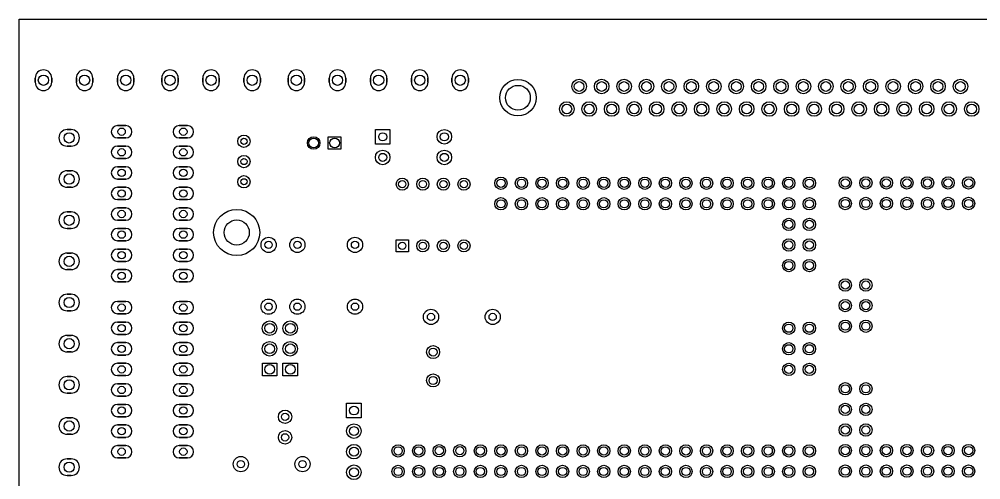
# Model space of a CAD drawing. Header units: millimetres. Extents: x -161 to 52, y -13 to 110.
# Drawn here: x -161.1 to -42.3, y 53.4 to 110.3 of the extents above; entities that cross this region are included whole.
import ezdxf

# ---------------------------------------------------------------- set-up
doc = ezdxf.new("R2010")
doc.units = ezdxf.units.MM

msp = doc.modelspace()

# ---------------------------------------------------------------- linework, layer by layer
for points in [[(51.89, -12.73), (-161.11, -12.73), (-161.11, 110.27), (51.89, 110.27), (51.89, -12.73)], [(-159.13, 102.49), (-159.13, 103)], [(-157.1, 102.49), (-157.1, 103)], [(-154.05, 102.49), (-154.05, 103)], [(-152.02, 102.49), (-152.02, 103)], [(-148.97, 102.49), (-148.97, 103)], [(-146.94, 102.49), (-146.94, 103)], [(-143.51, 102.49), (-143.51, 103)], [(-141.48, 102.49), (-141.48, 103)], [(-138.43, 102.49), (-138.43, 103)], [(-136.4, 102.49), (-136.4, 103)], [(-133.35, 102.49), (-133.35, 103)], [(-131.32, 102.49), (-131.32, 103)], [(-127.89, 102.49), (-127.89, 103)], [(-125.86, 102.49), (-125.86, 103)], [(-122.81, 102.49), (-122.81, 103)], [(-120.78, 102.49), (-120.78, 103)], [(-117.73, 102.49), (-117.73, 103)], [(-115.7, 102.49), (-115.7, 103)], [(-112.65, 103), (-112.65, 102.49)], [(-110.62, 103), (-110.62, 102.49)], [(-107.65, 103), (-107.65, 102.49)], [(-105.62, 103), (-105.62, 102.49)], [(-154.69, 96.65), (-155.19, 96.65)], [(-148.97, 97.15), (-147.95, 97.15)], [(-141.35, 97.15), (-140.33, 97.15)], [(-117.1, 96.66), (-115.31, 96.66), (-115.31, 94.86), (-117.1, 94.86)], [(-148.97, 95.63), (-147.95, 95.63)], [(-141.35, 95.63), (-140.33, 95.63)], [(-121.38, 94.22), (-122.93, 94.22), (-122.93, 95.77), (-121.38, 95.77)], [(-154.69, 94.61), (-155.19, 94.61)], [(-148.97, 94.61), (-147.95, 94.61)], [(-141.35, 94.61), (-140.33, 94.61)], [(-148.97, 93.09), (-147.95, 93.09)], [(-141.35, 93.09), (-140.33, 93.09)], [(-154.69, 91.57), (-155.19, 91.57)], [(-148.97, 92.07), (-147.95, 92.07)], [(-141.35, 92.07), (-140.33, 92.07)], [(-148.97, 90.55), (-147.95, 90.55)], [(-141.35, 90.55), (-140.33, 90.55)], [(-154.69, 89.53), (-155.19, 89.53)], [(-148.97, 89.53), (-147.95, 89.53)], [(-141.35, 89.53), (-140.33, 89.53)], [(-148.97, 88.01), (-147.95, 88.01)], [(-141.35, 88.01), (-140.33, 88.01)], [(-148.97, 86.99), (-147.95, 86.99)], [(-141.35, 86.99), (-140.33, 86.99)], [(-154.69, 86.49), (-155.19, 86.49)], [(-154.69, 84.45), (-155.19, 84.45)], [(-148.97, 85.47), (-147.95, 85.47)], [(-148.97, 84.45), (-147.95, 84.45)], [(-141.35, 85.47), (-140.33, 85.47)], [(-141.35, 84.45), (-140.33, 84.45)], [(-148.97, 82.93), (-147.95, 82.93)], [(-141.35, 82.93), (-140.33, 82.93)], [(-114.54, 81.55), (-114.54, 83.05), (-113.04, 83.05), (-113.04, 81.55)], [(-154.69, 81.41), (-155.19, 81.41)], [(-148.97, 81.91), (-147.95, 81.91)], [(-141.35, 81.91), (-140.33, 81.91)], [(-148.97, 80.39), (-147.95, 80.39)], [(-141.35, 80.39), (-140.33, 80.39)], [(-154.69, 79.37), (-155.19, 79.37)], [(-148.97, 79.37), (-147.95, 79.37)], [(-141.35, 79.37), (-140.33, 79.37)], [(-148.97, 77.85), (-147.95, 77.85)], [(-141.35, 77.85), (-140.33, 77.85)], [(-154.69, 76.33), (-155.19, 76.33)], [(-148.97, 75.44), (-147.96, 75.44)], [(-141.35, 75.44), (-140.34, 75.44)], [(-154.69, 74.29), (-155.19, 74.29)], [(-148.97, 73.91), (-147.96, 73.91)], [(-141.35, 73.91), (-140.34, 73.91)], [(-148.97, 72.9), (-147.96, 72.9)], [(-141.35, 72.9), (-140.34, 72.9)], [(-148.97, 71.37), (-147.96, 71.37)], [(-141.35, 71.37), (-140.34, 71.37)], [(-154.69, 71.25), (-155.19, 71.25)], [(-148.97, 70.36), (-147.96, 70.36)], [(-141.35, 70.36), (-140.34, 70.36)], [(-154.69, 69.21), (-155.19, 69.21)], [(-148.97, 68.83), (-147.96, 68.83)], [(-148.97, 67.82), (-147.96, 67.82)], [(-141.35, 68.83), (-140.34, 68.83)], [(-141.35, 67.82), (-140.34, 67.82)], [(-131.07, 66.27), (-131.07, 67.84), (-129.28, 67.84), (-129.28, 66.27)], [(-128.53, 66.27), (-128.53, 67.84), (-126.74, 67.84), (-126.74, 66.27)], [(-154.69, 66.17), (-155.19, 66.17)], [(-148.97, 66.29), (-147.96, 66.29)], [(-141.35, 66.29), (-140.34, 66.29)], [(-148.97, 65.28), (-147.96, 65.28)], [(-141.35, 65.28), (-140.34, 65.28)], [(-154.69, 64.13), (-155.19, 64.13)], [(-148.97, 63.75), (-147.96, 63.75)], [(-141.35, 63.75), (-140.34, 63.75)], [(-148.97, 62.74), (-147.96, 62.74)], [(-141.35, 62.74), (-140.34, 62.74)], [(-120.66, 61.08), (-120.66, 62.88), (-118.86, 62.88), (-118.86, 61.08)], [(-154.69, 61.09), (-155.19, 61.09)], [(-148.97, 61.21), (-147.96, 61.21)], [(-141.35, 61.21), (-140.34, 61.21)], [(-148.97, 60.2), (-147.96, 60.2)], [(-141.35, 60.2), (-140.34, 60.2)], [(-154.69, 59.05), (-155.19, 59.05)], [(-148.97, 58.67), (-147.96, 58.67)], [(-141.35, 58.67), (-140.34, 58.67)], [(-148.97, 57.66), (-147.96, 57.66)], [(-141.35, 57.66), (-140.34, 57.66)], [(-154.69, 56.01), (-155.19, 56.01)], [(-148.97, 56.13), (-147.96, 56.13)], [(-141.35, 56.13), (-140.34, 56.13)], [(-154.69, 53.97), (-155.19, 53.97)]]:
    msp.add_lwpolyline(points, close=True)
for centre, radius in [((-158.12, 102.74), 0.635), ((-153.04, 102.74), 0.635), ((-147.95, 102.74), 0.635), ((-142.49, 102.74), 0.635), ((-137.41, 102.74), 0.635), ((-132.33, 102.74), 0.635), ((-126.87, 102.74), 0.635), ((-121.79, 102.74), 0.635), ((-116.71, 102.74), 0.635), ((-111.63, 102.74), 0.635), ((-106.63, 102.74), 0.635), ((-99.5, 100.58), 2.25), ((-91.94, 101.97), 0.9), ((-91.94, 101.97), 0.6), ((-89.16, 101.97), 0.9), ((-89.16, 101.97), 0.6), ((-86.39, 101.97), 0.9), ((-86.39, 101.97), 0.6), ((-83.62, 101.97), 0.9), ((-83.62, 101.97), 0.6), ((-80.85, 101.97), 0.9), ((-80.85, 101.97), 0.6), ((-78.08, 101.97), 0.9), ((-78.08, 101.97), 0.6), ((-75.31, 101.97), 0.9), ((-75.31, 101.97), 0.6), ((-72.53, 101.97), 0.9), ((-72.53, 101.97), 0.6), ((-69.76, 101.97), 0.9), ((-69.76, 101.97), 0.6), ((-67, 101.97), 0.9), ((-67, 101.97), 0.6), ((-64.23, 101.97), 0.9), ((-64.23, 101.97), 0.6), ((-61.46, 101.97), 0.9), ((-61.46, 101.97), 0.6), ((-58.69, 101.97), 0.9), ((-58.69, 101.97), 0.6), ((-55.92, 101.97), 0.9), ((-55.92, 101.97), 0.6), ((-53.15, 101.97), 0.9), ((-53.15, 101.97), 0.6), ((-50.37, 101.97), 0.9), ((-50.37, 101.97), 0.6), ((-47.6, 101.97), 0.9), ((-47.6, 101.97), 0.6), ((-44.83, 101.97), 0.9), ((-44.83, 101.97), 0.6), ((-99.5, 100.58), 1.53), ((-93.46, 99.19), 0.9), ((-93.46, 99.19), 0.6), ((-90.7, 99.19), 0.9), ((-90.7, 99.19), 0.6), ((-87.92, 99.19), 0.9), ((-87.92, 99.19), 0.6), ((-85.14, 99.2), 0.9), ((-85.14, 99.2), 0.6), ((-82.36, 99.19), 0.9), ((-82.36, 99.19), 0.6), ((-79.58, 99.19), 0.9), ((-79.58, 99.19), 0.6), ((-76.8, 99.19), 0.9), ((-76.8, 99.19), 0.6), ((-74.02, 99.19), 0.9), ((-74.02, 99.19), 0.6), ((-71.24, 99.19), 0.9), ((-71.24, 99.19), 0.6), ((-68.46, 99.19), 0.9), ((-68.46, 99.19), 0.6), ((-65.68, 99.19), 0.9), ((-65.68, 99.19), 0.6), ((-62.91, 99.19), 0.9), ((-62.91, 99.19), 0.6), ((-60.12, 99.19), 0.9), ((-60.12, 99.19), 0.6), ((-57.35, 99.19), 0.9), ((-57.35, 99.19), 0.6), ((-54.56, 99.19), 0.9), ((-54.56, 99.19), 0.6), ((-51.79, 99.19), 0.9), ((-51.79, 99.19), 0.6), ((-49, 99.19), 0.9), ((-49, 99.19), 0.6), ((-46.23, 99.19), 0.9), ((-46.23, 99.19), 0.6), ((-43.44, 99.19), 0.9), ((-43.44, 99.19), 0.6), ((-154.94, 95.63), 0.635), ((-148.46, 96.39), 0.457), ((-140.84, 96.39), 0.457), ((-116.2, 95.76), 0.5), ((-108.59, 95.76), 0.9), ((-108.59, 95.76), 0.5), ((-133.35, 95.21), 0.762), ((-133.35, 95.21), 0.381), ((-124.73, 95), 0.775), ((-124.73, 95), 0.61), ((-122.15, 95), 0.61), ((-148.46, 93.85), 0.457), ((-140.84, 93.85), 0.457), ((-116.21, 93.22), 0.9), ((-108.59, 93.22), 0.9), ((-133.35, 92.71), 0.762), ((-133.35, 92.71), 0.381), ((-116.2, 93.22), 0.5), ((-108.59, 93.22), 0.5), ((-148.46, 91.31), 0.457), ((-140.84, 91.31), 0.457), ((-154.94, 90.55), 0.635), ((-133.35, 90.21), 0.762), ((-133.35, 90.21), 0.381), ((-113.79, 89.92), 0.75), ((-113.79, 89.92), 0.45), ((-111.25, 89.92), 0.75), ((-111.25, 89.92), 0.45), ((-108.71, 89.92), 0.75), ((-108.71, 89.92), 0.45), ((-106.17, 89.92), 0.75), ((-106.17, 89.92), 0.45), ((-101.6, 90.03), 0.762), ((-101.6, 90.03), 0.508), ((-99.06, 90.03), 0.762), ((-99.06, 90.03), 0.508), ((-96.52, 90.03), 0.762), ((-96.52, 90.03), 0.508), ((-93.98, 90.03), 0.762), ((-93.98, 90.03), 0.508), ((-91.44, 90.03), 0.762), ((-91.44, 90.03), 0.508), ((-88.9, 90.03), 0.762), ((-88.9, 90.03), 0.508), ((-86.36, 90.03), 0.762), ((-86.36, 90.03), 0.508), ((-83.82, 90.03), 0.762), ((-83.82, 90.03), 0.508), ((-81.28, 90.03), 0.762), ((-81.28, 90.03), 0.508), ((-78.74, 90.03), 0.762), ((-78.74, 90.03), 0.508), ((-76.2, 90.03), 0.762), ((-76.2, 90.03), 0.508), ((-73.66, 90.03), 0.762), ((-73.66, 90.03), 0.508), ((-71.12, 90.03), 0.762), ((-71.12, 90.03), 0.508), ((-68.58, 90.03), 0.762), ((-68.58, 90.03), 0.508), ((-66.04, 90.03), 0.762), ((-66.04, 90.03), 0.508), ((-63.5, 90.03), 0.762), ((-63.5, 90.03), 0.508), ((-59.06, 90.07), 0.762), ((-59.06, 90.07), 0.508), ((-56.52, 90.07), 0.762), ((-56.52, 90.07), 0.508), ((-53.98, 90.07), 0.762), ((-53.98, 90.07), 0.508), ((-51.44, 90.07), 0.762), ((-51.44, 90.07), 0.508), ((-48.9, 90.07), 0.762), ((-48.9, 90.07), 0.508), ((-46.36, 90.07), 0.762), ((-46.36, 90.07), 0.508), ((-43.82, 90.07), 0.762), ((-43.82, 90.07), 0.508), ((-148.46, 88.77), 0.457), ((-140.84, 88.77), 0.457), ((-101.6, 87.49), 0.762), ((-101.6, 87.49), 0.508), ((-99.06, 87.49), 0.762), ((-99.06, 87.49), 0.508), ((-96.52, 87.49), 0.762), ((-96.52, 87.49), 0.508), ((-93.98, 87.49), 0.762), ((-93.98, 87.49), 0.508), ((-91.44, 87.49), 0.762), ((-91.44, 87.49), 0.508), ((-88.9, 87.49), 0.762), ((-88.9, 87.49), 0.508), ((-86.36, 87.49), 0.762), ((-86.36, 87.49), 0.508), ((-83.82, 87.49), 0.762), ((-83.82, 87.49), 0.508), ((-81.28, 87.49), 0.762), ((-81.28, 87.49), 0.508), ((-78.74, 87.49), 0.762), ((-78.74, 87.49), 0.508), ((-76.2, 87.49), 0.762), ((-76.2, 87.49), 0.508), ((-73.66, 87.49), 0.762), ((-73.66, 87.49), 0.508), ((-71.12, 87.49), 0.762), ((-71.12, 87.49), 0.508), ((-68.58, 87.49), 0.762), ((-68.58, 87.49), 0.508), ((-66.04, 87.49), 0.762), ((-66.04, 87.49), 0.508), ((-63.5, 87.49), 0.762), ((-63.5, 87.49), 0.508), ((-59.06, 87.53), 0.762), ((-59.06, 87.53), 0.508), ((-56.52, 87.53), 0.762), ((-56.52, 87.53), 0.508), ((-53.98, 87.53), 0.762), ((-53.98, 87.53), 0.508), ((-51.44, 87.53), 0.762), ((-51.44, 87.53), 0.508), ((-48.9, 87.53), 0.762), ((-48.9, 87.53), 0.508), ((-46.36, 87.53), 0.762), ((-46.36, 87.53), 0.508), ((-43.82, 87.53), 0.762), ((-43.82, 87.53), 0.508), ((-134.24, 83.95), 2.85), ((-154.94, 85.47), 0.635), ((-148.46, 86.23), 0.457), ((-140.84, 86.23), 0.457), ((-66.04, 84.95), 0.762), ((-63.5, 84.95), 0.762), ((-134.24, 83.95), 1.55), ((-66.04, 84.95), 0.508), ((-63.5, 84.95), 0.508), ((-148.46, 83.69), 0.457), ((-140.84, 83.69), 0.457), ((-130.3, 82.42), 0.94), ((-126.75, 82.42), 0.94), ((-119.63, 82.42), 0.94), ((-66.04, 82.41), 0.762), ((-63.5, 82.41), 0.762), ((-130.3, 82.42), 0.45), ((-126.75, 82.42), 0.45), ((-119.63, 82.42), 0.45), ((-113.79, 82.3), 0.45), ((-111.25, 82.3), 0.75), ((-111.25, 82.3), 0.45), ((-108.71, 82.3), 0.75), ((-108.71, 82.3), 0.45), ((-106.17, 82.3), 0.75), ((-106.17, 82.3), 0.45), ((-66.04, 82.41), 0.508), ((-63.5, 82.41), 0.508), ((-154.94, 80.39), 0.635), ((-148.46, 81.15), 0.457), ((-140.84, 81.15), 0.457), ((-66.04, 79.87), 0.762), ((-66.04, 79.87), 0.508), ((-63.5, 79.87), 0.762), ((-63.5, 79.87), 0.508), ((-148.46, 78.61), 0.457), ((-140.84, 78.61), 0.457), ((-59.06, 77.47), 0.762), ((-59.06, 77.47), 0.508), ((-56.52, 77.47), 0.762), ((-56.52, 77.47), 0.508), ((-154.94, 75.31), 0.635), ((-148.46, 74.68), 0.457), ((-140.84, 74.68), 0.457), ((-130.3, 74.8), 0.94), ((-130.3, 74.8), 0.45), ((-126.75, 74.8), 0.94), ((-126.75, 74.8), 0.45), ((-119.63, 74.8), 0.94), ((-119.63, 74.8), 0.45), ((-59.06, 74.93), 0.762), ((-59.06, 74.93), 0.508), ((-56.52, 74.93), 0.762), ((-56.52, 74.93), 0.508), ((-110.24, 73.53), 0.94), ((-110.24, 73.53), 0.45), ((-102.62, 73.53), 0.94), ((-102.62, 73.53), 0.45), ((-148.46, 72.14), 0.457), ((-140.84, 72.14), 0.457), ((-130.18, 72.14), 0.9), ((-130.17, 72.14), 0.6), ((-127.64, 72.14), 0.9), ((-127.63, 72.14), 0.6), ((-66.04, 72.14), 0.762), ((-66.04, 72.14), 0.508), ((-63.5, 72.14), 0.762), ((-63.5, 72.14), 0.508), ((-59.06, 72.39), 0.762), ((-59.06, 72.39), 0.508), ((-56.52, 72.39), 0.762), ((-56.52, 72.39), 0.508), ((-154.94, 70.23), 0.635), ((-130.18, 69.6), 0.9), ((-130.17, 69.6), 0.6), ((-127.64, 69.6), 0.9), ((-127.63, 69.6), 0.6), ((-66.04, 69.6), 0.762), ((-66.04, 69.6), 0.508), ((-63.5, 69.6), 0.762), ((-63.5, 69.6), 0.508), ((-148.46, 69.6), 0.457), ((-140.84, 69.6), 0.457), ((-109.98, 69.19), 0.8), ((-109.98, 69.19), 0.5), ((-66.04, 67.06), 0.762), ((-63.5, 67.06), 0.762), ((-148.46, 67.06), 0.457), ((-140.84, 67.06), 0.457), ((-130.17, 67.06), 0.6), ((-127.63, 67.06), 0.6), ((-66.04, 67.06), 0.508), ((-63.5, 67.06), 0.508), ((-154.94, 65.15), 0.635), ((-109.98, 65.69), 0.8), ((-109.98, 65.69), 0.5), ((-59.06, 64.66), 0.762), ((-56.52, 64.66), 0.762), ((-148.46, 64.52), 0.457), ((-140.84, 64.52), 0.457), ((-59.06, 64.66), 0.508), ((-56.52, 64.66), 0.508), ((-148.46, 61.98), 0.457), ((-140.84, 61.98), 0.457), ((-128.27, 61.21), 0.826), ((-119.76, 61.98), 0.55), ((-59.06, 62.12), 0.762), ((-59.06, 62.12), 0.508), ((-56.52, 62.12), 0.762), ((-56.52, 62.12), 0.508), ((-154.94, 60.07), 0.635), ((-128.27, 61.21), 0.45), ((-148.46, 59.44), 0.457), ((-140.84, 59.44), 0.457), ((-128.27, 58.67), 0.826), ((-119.76, 59.44), 0.9), ((-119.76, 59.44), 0.55), ((-59.06, 59.58), 0.762), ((-59.06, 59.58), 0.508), ((-56.52, 59.58), 0.762), ((-56.52, 59.58), 0.508), ((-128.27, 58.67), 0.45), ((-148.46, 56.9), 0.457), ((-140.84, 56.9), 0.457), ((-119.76, 56.9), 0.9), ((-119.76, 56.9), 0.55), ((-114.3, 57), 0.762), ((-114.3, 57), 0.508), ((-111.76, 57), 0.762), ((-111.76, 57), 0.508), ((-109.22, 57.02), 0.762), ((-109.22, 57.02), 0.508), ((-106.68, 57.02), 0.762), ((-106.68, 57.02), 0.508), ((-104.14, 57), 0.762), ((-104.14, 57), 0.508), ((-101.6, 57), 0.762), ((-101.6, 57), 0.508), ((-99.06, 57), 0.762), ((-99.06, 57), 0.508), ((-96.52, 57), 0.762), ((-96.52, 57), 0.508), ((-93.98, 57), 0.762), ((-93.98, 57), 0.508), ((-91.44, 57), 0.762), ((-91.44, 57), 0.508), ((-88.9, 57), 0.762), ((-88.9, 57), 0.508), ((-86.36, 57), 0.762), ((-86.36, 57), 0.508), ((-83.82, 57), 0.762), ((-83.82, 57), 0.508), ((-81.28, 57), 0.762), ((-81.28, 57), 0.508), ((-78.74, 57), 0.762), ((-78.74, 57), 0.508), ((-76.2, 57), 0.762), ((-76.2, 57), 0.508), ((-73.66, 57), 0.762), ((-73.66, 57), 0.508), ((-71.12, 57), 0.762), ((-71.12, 57), 0.508), ((-68.58, 57), 0.762), ((-68.58, 57), 0.508), ((-66.04, 57), 0.762), ((-66.04, 57), 0.508), ((-63.5, 57), 0.762), ((-63.5, 57), 0.508), ((-59.06, 57.04), 0.762), ((-59.06, 57.04), 0.508), ((-56.52, 57.04), 0.762), ((-56.52, 57.04), 0.508), ((-53.98, 57.04), 0.762), ((-53.98, 57.04), 0.508), ((-51.44, 57.04), 0.762), ((-51.44, 57.04), 0.508), ((-48.9, 57.04), 0.762), ((-48.9, 57.04), 0.508), ((-46.36, 57.04), 0.762), ((-46.36, 57.04), 0.508), ((-43.82, 57.04), 0.762), ((-43.82, 57.04), 0.508), ((-133.73, 55.37), 0.94), ((-126.11, 55.37), 0.94), ((-154.94, 54.99), 0.635), ((-133.73, 55.37), 0.45), ((-126.11, 55.37), 0.45), ((-119.76, 54.36), 0.9), ((-119.76, 54.36), 0.55), ((-114.3, 54.46), 0.762), ((-114.3, 54.46), 0.508), ((-111.76, 54.46), 0.762), ((-111.76, 54.46), 0.508), ((-109.22, 54.46), 0.762), ((-109.22, 54.46), 0.508), ((-106.68, 54.46), 0.762), ((-106.68, 54.46), 0.508), ((-104.14, 54.46), 0.762), ((-104.14, 54.46), 0.508), ((-101.6, 54.46), 0.762), ((-101.6, 54.46), 0.508), ((-99.06, 54.46), 0.762), ((-99.06, 54.46), 0.508), ((-96.52, 54.46), 0.762), ((-96.52, 54.46), 0.508), ((-93.98, 54.46), 0.762), ((-93.98, 54.46), 0.508), ((-91.44, 54.46), 0.762), ((-91.44, 54.46), 0.508), ((-88.9, 54.46), 0.762), ((-88.9, 54.46), 0.508), ((-86.36, 54.46), 0.762), ((-86.36, 54.46), 0.508), ((-83.82, 54.46), 0.762), ((-83.82, 54.46), 0.508), ((-81.28, 54.46), 0.762), ((-81.28, 54.46), 0.508), ((-78.74, 54.46), 0.762), ((-78.74, 54.46), 0.508), ((-76.2, 54.46), 0.762), ((-76.2, 54.46), 0.508), ((-73.66, 54.46), 0.762), ((-73.66, 54.46), 0.508), ((-71.12, 54.46), 0.762), ((-71.12, 54.46), 0.508), ((-68.58, 54.46), 0.762), ((-68.58, 54.46), 0.508), ((-66.04, 54.46), 0.762), ((-66.04, 54.46), 0.508), ((-63.5, 54.46), 0.762), ((-63.5, 54.46), 0.508), ((-59.06, 54.5), 0.762), ((-59.06, 54.5), 0.508), ((-56.52, 54.5), 0.762), ((-56.52, 54.5), 0.508), ((-53.98, 54.5), 0.762), ((-53.98, 54.5), 0.508), ((-51.44, 54.5), 0.762), ((-51.44, 54.5), 0.508), ((-48.9, 54.5), 0.762), ((-48.9, 54.5), 0.508), ((-46.36, 54.5), 0.762), ((-46.36, 54.5), 0.508), ((-43.82, 54.5), 0.762), ((-43.82, 54.5), 0.508)]:
    msp.add_circle(centre, radius)
for centre, radius, start, end in [((-158.12, 103), 1.02, 0, 180), ((-153.04, 103), 1.02, 0, 180), ((-147.96, 103), 1.02, 0, 180), ((-142.49, 103), 1.02, 0, 180), ((-137.41, 103), 1.02, 0, 180), ((-132.33, 103), 1.02, 0, 180), ((-126.87, 103), 1.02, 0, 180), ((-121.79, 103), 1.02, 0, 180), ((-116.71, 103), 1.02, 0, 180), ((-111.63, 103), 1.02, 360, 180), ((-106.63, 103), 1.02, 360, 180), ((-158.12, 102.49), 1.02, 180, 0), ((-153.04, 102.49), 1.02, 180, 0), ((-147.96, 102.49), 1.02, 180, 0), ((-142.49, 102.49), 1.02, 180, 0), ((-137.41, 102.49), 1.02, 180, 0), ((-132.33, 102.49), 1.02, 180, 0), ((-126.87, 102.49), 1.02, 180, 0), ((-121.79, 102.49), 1.02, 180, 0), ((-116.71, 102.49), 1.02, 180, 0), ((-111.63, 102.49), 1.02, 180, 360), ((-106.63, 102.49), 1.02, 180, 360), ((-155.19, 95.63), 1.02, 90, 270), ((-154.69, 95.63), 1.02, 270, 90), ((-148.97, 96.39), 0.762, 450, 270), ((-147.95, 96.39), 0.762, 270, 450), ((-141.35, 96.39), 0.762, 450, 270), ((-140.33, 96.39), 0.762, 270, 450), ((-148.97, 93.85), 0.762, 450, 270), ((-147.95, 93.85), 0.762, 270, 450), ((-141.35, 93.85), 0.762, 450, 270), ((-140.33, 93.85), 0.762, 270, 450), ((-155.19, 90.55), 1.02, 90, 270), ((-154.69, 90.55), 1.02, 270, 90), ((-148.97, 91.31), 0.762, 450, 270), ((-147.95, 91.31), 0.762, 270, 450), ((-141.35, 91.31), 0.762, 450, 270), ((-140.33, 91.31), 0.762, 270, 450), ((-148.97, 88.77), 0.762, 450, 270), ((-147.95, 88.77), 0.762, 270, 450), ((-141.35, 88.77), 0.762, 450, 270), ((-140.33, 88.77), 0.762, 270, 450), ((-148.97, 86.23), 0.762, 450, 270), ((-147.95, 86.23), 0.762, 270, 450), ((-141.35, 86.23), 0.762, 450, 270), ((-140.33, 86.23), 0.762, 270, 450), ((-155.19, 85.47), 1.02, 90, 270), ((-154.69, 85.47), 1.02, 270, 90), ((-148.97, 83.69), 0.762, 450, 270), ((-147.95, 83.69), 0.762, 270, 450), ((-141.35, 83.69), 0.762, 450, 270), ((-140.33, 83.69), 0.762, 270, 450), ((-155.19, 80.39), 1.02, 90, 270), ((-154.69, 80.39), 1.02, 270, 90), ((-148.97, 81.15), 0.762, 450, 270), ((-147.95, 81.15), 0.762, 270, 450), ((-141.35, 81.15), 0.762, 450, 270), ((-140.33, 81.15), 0.762, 270, 450), ((-148.97, 78.61), 0.762, 450, 270), ((-147.95, 78.61), 0.762, 270, 450), ((-141.35, 78.61), 0.762, 450, 270), ((-140.33, 78.61), 0.762, 270, 450), ((-155.19, 75.31), 1.02, 90, 270), ((-154.69, 75.31), 1.02, 270, 90), ((-148.97, 74.68), 0.762, 450, 270), ((-147.96, 74.68), 0.762, 270, 450), ((-141.35, 74.68), 0.762, 450, 270), ((-140.34, 74.68), 0.762, 270, 450), ((-148.97, 72.14), 0.762, 450, 270), ((-147.96, 72.14), 0.762, 270, 450), ((-141.35, 72.14), 0.762, 450, 270), ((-140.34, 72.14), 0.762, 270, 450), ((-155.19, 70.23), 1.02, 90, 270), ((-154.69, 70.23), 1.02, 270, 90), ((-148.97, 69.6), 0.762, 450, 270), ((-147.96, 69.6), 0.762, 270, 450), ((-141.35, 69.6), 0.762, 450, 270), ((-140.34, 69.6), 0.762, 270, 450), ((-148.97, 67.06), 0.762, 450, 270), ((-147.96, 67.06), 0.762, 270, 450), ((-141.35, 67.06), 0.762, 450, 270), ((-140.34, 67.06), 0.762, 270, 450), ((-155.19, 65.15), 1.02, 90, 270), ((-154.69, 65.15), 1.02, 270, 90), ((-148.97, 64.52), 0.762, 450, 270), ((-147.96, 64.52), 0.762, 270, 450), ((-141.35, 64.52), 0.762, 450, 270), ((-140.34, 64.52), 0.762, 270, 450), ((-148.97, 61.98), 0.762, 450, 270), ((-147.96, 61.98), 0.762, 270, 450), ((-141.35, 61.98), 0.762, 450, 270), ((-140.34, 61.98), 0.762, 270, 450), ((-155.19, 60.07), 1.02, 90, 270), ((-154.69, 60.07), 1.02, 270, 90), ((-148.97, 59.44), 0.762, 450, 270), ((-147.96, 59.44), 0.762, 270, 450), ((-141.35, 59.44), 0.762, 450, 270), ((-140.34, 59.44), 0.762, 270, 450), ((-148.97, 56.9), 0.762, 450, 270), ((-147.96, 56.9), 0.762, 270, 450), ((-141.35, 56.9), 0.762, 450, 270), ((-140.34, 56.9), 0.762, 270, 450), ((-155.19, 54.99), 1.02, 90, 270), ((-154.69, 54.99), 1.02, 270, 90)]:
    msp.add_arc(centre, radius, start, end)

doc.saveas('drawing.dxf')
